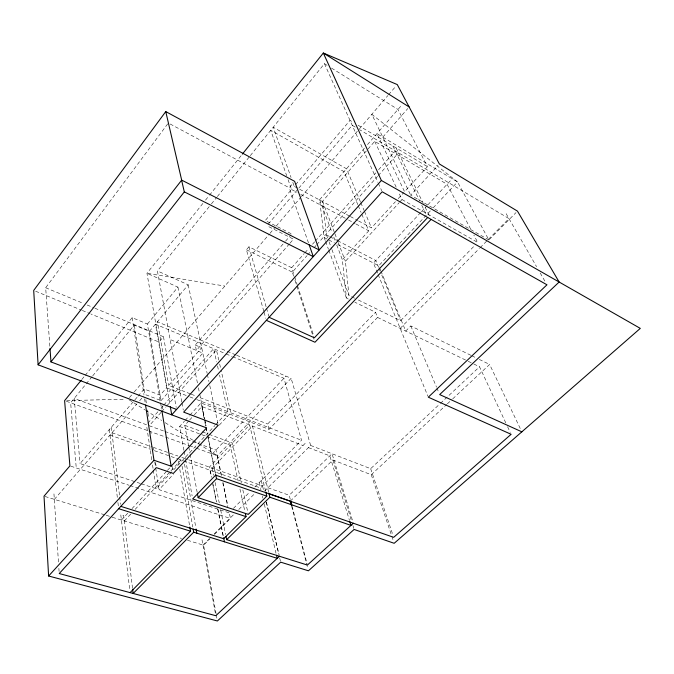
<?xml version="1.0" encoding="UTF-8"?>
<svg xmlns="http://www.w3.org/2000/svg" width="674" height="674" viewBox="0 0 674 674"><rect width="100%" height="100%" fill="white"/><g stroke="black" fill="none" stroke-linecap="round" stroke-linejoin="round"><path stroke-width="0.51" stroke-dasharray="3.37 2.53" d="M49.842 346.242L45.672 287.739L168.323 123.013M202.891 203.43L146.957 273.29L170.126 405.63M205.519 200.136L208.814 196.033M209.471 195.207L241.713 154.936M181.761 401.898L157.396 270.94L210.768 204.711M211.425 203.893L216.699 197.356M217.357 196.538L249.641 156.469M250.298 155.652L324.43 63.676L327.084 65.336M81.832 379.487L84.477 376.227M85.143 375.418L132.155 317.648L147.404 324.042L160.395 401.856M92.043 376.673L70.635 402.808L76.263 467.975M92.709 375.865L134.328 325.045L149.468 331.338L161.086 400.592L145.036 394.501L134.328 325.045M147.404 324.042L177.928 287.132L146.957 273.29L224.872 286.054M149.468 331.338L188.181 284.816L157.396 270.94M94.916 308.229L163.479 336.739L158.997 342.055L91.007 314.042M308.473 242.842L289.213 187.768L293.283 182.949M288.068 179.629L291.53 189.495L265.27 220.533L291.758 234.013M349.393 216.017L294.209 186.327L350 120.402L352.679 122.002M263.795 311.27L246.414 249.784L248.942 246.81L291.682 267.704L294.268 275.717M268.235 224.113L352.207 125.297L355.796 127.437M129.45 397.567L133.545 392.79M134.227 391.998L269.297 234.131M269.979 233.339L275.447 226.944M276.129 226.144L300.739 197.389M301.421 196.589L358.838 129.492M359.52 128.7L387.895 95.531M388.561 94.748L395.933 86.137M140.327 483.477L80.054 463.56L137.344 396.994M138.027 396.202L144.194 389.033L160.168 395.149L166.554 387.862L155.433 324.177L225.116 353.513M54.324 499.442L136.94 403.869M139.636 400.744L143.688 396.059M325.23 240.492L324.152 237.568L319.628 199.715L364.777 147.699M367.49 144.581L401.982 104.841M289.34 243.937L196.378 350.421L195.258 345.037L284.866 241.941M285.557 241.149L291.067 234.805M327.581 237.863L326.494 234.94L322.543 201.282L374.719 141.346L447.073 184.28L470.924 229.548M290.031 243.146L293.493 239.177L266.879 225.706M382.798 137.159L407.795 108.522M190.245 393.818L168.694 385.41L201.661 347.725L195.258 345.037M161.086 400.592L202.815 353.1L170.151 339.519M147.842 423.162L158.23 411.401M161.002 408.267L163.074 405.917M163.765 405.133L213.624 348.677L216.607 361.879M161.01 412.446L149.232 425.741L163.951 431.099M161.701 411.662L165.863 406.97M166.554 406.186L216.438 349.857L218.755 360.009M291.682 267.704L304.193 253.601M304.892 252.817L308.363 248.9M312.542 244.199L314.623 241.84M315.322 241.056L375.814 172.873M378.594 169.738L395.284 150.934M293.637 276.129L292.339 272.127L307.007 255.648M307.706 254.856L309.804 252.506M313.991 247.796L316.089 245.446M316.788 244.662L377.55 176.386M378.249 175.602L398.502 152.846M183.909 450.316L179.621 426.507L184.44 421.199M185.131 420.433L189.259 415.883M189.95 415.117L200.97 402.968L269.019 429.321L377.55 317.429L375.528 312.273L354.886 302.23M188.61 446.003L184.786 425.328L188.888 420.82M189.571 420.071L193.674 415.555M194.356 414.805L201.871 406.54L303.014 445.531M348.315 299.029L346.444 298.119L342.35 259.76L368.771 230.845L361.466 213.372M358.593 220.971L371.467 227.896L395.411 201.703M398.224 198.619L403.861 192.461M331.515 68.091L397.972 109.458L427.442 166.655L404.56 191.686L376.968 133.663L457.528 181.929L488.869 239.961L516.006 212.605M354.6 298.178L348.964 295.423L345.408 261.318L399.185 202.655M399.893 201.888L402.016 199.571L398.494 192.056M488.869 239.961L410.685 195.19L437.982 165.501M121.413 520.058L127.782 513.184M132.02 508.6L166.689 471.185M167.396 470.427L170.227 467.368M124.353 520.96L130.798 514.018M135.103 509.392L170.227 471.581M170.943 470.814L180.977 460.013L181.348 462.078M141.313 483.806L156.132 488.701L214.922 425.521M215.638 424.746L227.829 411.646L219.581 375.081M229.017 512.779L159.047 489.661L173.395 474.285M219.303 425.092L230.778 412.8L221.064 370.161M420.694 212.495L373.447 263.037L377.769 273.602M421.41 211.729L427.114 205.629M427.83 204.871L452.237 178.762M430.307 210.895L378.737 265.775L335.315 243.331M433.18 207.845L457.528 181.929L371.821 114.319L410.685 195.19M212.285 453.922L285.97 376.117M236.684 355.274L291.151 378.299L217.416 455.767L221.687 476.324M269.019 429.321L267.645 424.013L375.528 312.273M358.357 300.014L400.592 320.672L474.066 246.204M400.162 328.373L479.366 248.47M480.107 247.72L508.98 218.595L359.385 129.568M470.865 355.291L410.82 325.946L405.714 331.06L381.122 271.529M233.431 508.365L249.616 492.18M254.764 487.024L301.522 440.265L283.931 378.274L232.833 356.757M202.984 545.123L209.698 538.433M214.172 533.976L234.325 513.917M238.798 509.46L254.477 493.857M305.212 443.34L260.442 487.909L178.998 459.314M216.084 613.812L203.573 545.207L210.111 538.703M214.475 534.364L230.457 518.466L229.387 513.327M264.478 491.169L310.638 445.447L291.151 378.299M290.267 499.316L289.213 495.264L332.021 453.72L352.729 521.255M290.309 501.119L332.88 460.005L371.264 474.732L391.527 535.35M310.638 445.447L370.658 468.683L439.667 404.097M440.434 403.381L479.534 366.782L505.786 422.893M371.264 474.732L446.592 404.56M447.359 403.844L451.968 399.556M452.734 398.839L489.627 364.466L520.943 429.928M66.692 400.592L124.968 399.235M45.023 496.485L105.228 514.987M106.239 515.298L112.255 517.143M112.398 517.287L181.5 538.425M187.524 540.278L203.573 545.207M70.812 466.189L128.987 485.238M129.981 485.566L230.457 518.466M109.963 435.084L150.395 449.272M154.338 450.662L170.118 456.197M171.103 456.542L178.003 458.969M111.968 432.75L152.307 446.98M153.293 447.325L177.885 456.003M181.82 457.393L187.726 459.474M188.712 459.82L262.515 485.853M267.923 487.757L289.213 495.264M66.33 401.257L147.901 430.686M148.887 431.048L164.742 436.76M165.728 437.123L188.509 445.337M189.504 445.699L195.443 447.839M196.437 448.202L217.416 455.767L199.723 444.562M164.936 431.453L215.975 450.021L221.106 474.715M184.786 425.328L201.29 431.453M202.267 431.815L208.089 433.98M209.058 434.342L232.37 442.995L241.25 482.769M179.621 426.507L205.907 436.221M206.876 436.584L230.247 445.219L238.133 480.924M308.448 447.62L329.822 455.86L349.461 520.429M166.554 387.862L188.922 396.548M189.891 396.919L195.73 399.185M196.707 399.564L227.829 411.646M230.778 412.8L301.522 440.265M191.231 394.206L196.126 396.11M200.043 397.643L267.645 424.013M35.646 291.235L81.293 310.04M82.262 310.444L90.03 313.646M45.672 287.739L83.332 303.401M87.19 305.01L93.956 307.824M226.085 353.917L231.864 356.352M235.715 354.869L157.43 321.768L168.694 385.41M377.55 317.429L467.234 360.834M468.177 361.289L472.912 363.581M473.856 364.036L479.534 366.782M246.414 249.784L292.339 272.127M471.808 355.754L475.558 357.591M479.307 359.419L489.627 364.466M324.152 237.568L327.876 239.489M328.802 239.969L334.38 242.851M326.494 234.94L329.283 236.389M330.209 236.869L336.722 240.247M337.657 240.736L375.789 260.526L378.586 267.317M170.168 123.999L289.213 187.768M291.53 189.495L297.049 192.444M300.73 194.415L347.624 219.522M348.542 220.019L354.979 223.465M355.897 223.953L368.771 230.845M350.312 216.514L357.675 220.474M402.016 199.571L477.74 242.48L473.847 235.091M358.046 125.204L427.442 166.655M128.97 399.724L144.893 409.809M145.778 410.373L161.693 420.458M165.231 422.699L192.646 440.071M193.531 440.636L198.838 443.998M506.157 213.683L536.563 266.66M540.211 273.004L545.418 282.077M396.093 147.935L423.297 203.455M425.134 207.204L429.726 216.573M392.883 146.022L419.489 200.599M421.772 205.284L426.794 215.596M374.719 141.346L396.287 187.364M507.573 426.693L510.235 432.396M324.43 63.676L377.895 182.275M378.325 183.218L381.745 190.818M360.413 201.72L346.503 168.761L273.197 127.251L291.058 177.464M360.826 202.689L364.103 210.448M364.508 211.417L371.467 227.896M410.82 325.946L436.407 386.842M436.811 387.811L438.841 392.639M357.818 204.635L344.018 171.617L270.729 130.309L286.677 175.687M358.223 205.604L361.062 212.394M379.529 267.696L380.726 270.569M378.99 268.286L380.187 271.201M381.787 275.076L400.592 320.672M378.156 274.562L427.906 396.211M322.543 201.282L334.54 232.774M334.911 233.76L337.91 241.629M338.281 242.615L345.408 261.318M319.628 199.715L331.92 232.201M333.782 237.122L335.273 241.056M336.756 244.991L342.35 259.76M329.03 241.764L331.566 248.596M331.928 249.574L348.964 295.423M325.593 241.469L328.465 249.287M328.828 250.265L346.444 298.119M292.811 182.384L294.209 186.327M370.658 468.683L393.018 535.35M391.855 536.336L393.515 541.306M294.597 276.719L297.192 284.731M297.512 285.725L313.713 335.795M294.926 280.14L296.543 285.144M296.872 286.147L312.719 335.239M313.039 336.242L314.008 339.249M332.88 460.005L351.651 521.39M352.881 525.417L353.799 528.433M248.942 246.81L266.222 307.218M266.516 308.229L268.816 316.283M264.073 312.273L265.783 318.322M292.112 506.393L307.142 564.045M291.623 506.166L307.917 568.78M268.623 492.121L252.489 426.052L210.195 470.267L211.417 476.4M265.59 491.06L249.591 424.932L209.37 467.107L211.409 477.335M261.242 480.554L263.492 489.931M266.441 502.172L279.196 555.241M266.238 502.037L278.724 554.003M279.702 558.08L280.435 561.139M259.178 482.609L260.931 489.947M262.388 496.072L262.877 498.111M264.334 504.236L276.011 553.228M219.682 364.07L220.836 369.15M217.525 365.94L218.662 371.02M242.842 489.914L248.083 513.369M239.944 489.088L244.898 511.532M188.181 284.816L207.171 373.421M207.39 374.432L208.915 381.543M209.782 385.604L218.064 424.207M222.976 482.491L227.888 506.132M222.816 482.946L227.736 506.612M177.928 287.132L197.592 383.725M198.434 387.828L199.479 392.967M199.689 393.995L204.711 418.655M204.921 419.683L206.177 425.85M201.871 406.54L204.391 418.908M204.593 419.936L205.856 426.12M206.059 427.148L207.533 434.368M207.735 435.396L215.486 473.519M200.97 402.968L204.112 418.436M204.947 422.556L205.781 426.676M205.991 427.712L207.247 433.896M208.089 438.016L215.208 473.064M212.251 468.118L213.692 475.271M215.132 482.424L219.252 502.863M220.693 510.016L225.63 534.541M212.639 482.533L216.514 501.953M217.938 509.106L223.439 536.706M212.832 484.496L216.295 501.877M217.719 509.039L223.22 536.656M181.955 402.926L183.286 410.087M188.796 447.031L189.942 453.231M190.135 454.268L197.204 492.509M216.27 614.84L217.011 618.934M202.015 539.798L215.629 614.688M163.479 336.739L176.209 407.399M184.095 451.344L185.401 458.59M185.586 459.626L192.115 495.845M184.499 464.142L195.907 528.02M182.073 466.197L192.789 527.034M178.366 461.033L179.082 465.161M179.798 469.289L189.664 526.049M161.945 405.723L162.636 409.834M172.097 466.265L172.965 471.396M160.572 402.892L161.608 409.118M145.828 399.648L146.469 403.768M147.421 409.952L147.741 412.008M147.901 413.036L148.533 417.164M150.757 431.579L151.077 433.643M153.301 448.067L153.613 450.122M155.517 462.49L156.157 466.61M154.776 461.825L155.568 466.981M155.728 468.009L159.047 489.661M132.155 317.648L143.95 394.678M144.59 398.839L145.39 404.046M151.76 459.811L146.452 424.738L74.207 398.452L80.054 463.56M152.543 464.967L153.167 469.096M153.327 470.132L156.132 488.701M132.534 588.276L123.687 515.509L120.764 514.599L129.821 590.55M111.311 427.249L119.568 495.988M119.694 497.024L120.57 504.287M109.306 429.574L117.436 498.339M117.925 502.484L118.413 506.637M53.962 493.882L58.528 563.11M58.874 568.325L59.085 571.459"/><path stroke-width="1.01" d="M165.753 111.581L181.677 180.127L319.223 249.97L294.639 181.34L165.753 111.581L33.7 290.435L38.106 364.828L206.589 427.906L171.137 466.189L154.001 460.258L145.55 405.091M38.106 364.828L181.677 180.127M176.58 409.447L50.963 361.913L184.314 191.879L181.491 179.722M242.37 154.11L323.318 53.019L397.272 84.579L439.381 163.976L517.472 211.122L559.142 282.027L439.659 394.576L521.845 431.823M81.166 380.296L64.611 400.642L69.902 465.894L44.021 496.174L48.621 576.009L217.39 620.981L280.679 562.158L308.448 570.802L354.111 529.444L394.18 543.295L640.3 328.39L381.383 180.463L323.318 53.019L409.152 106.972M381.383 180.463L171.744 414.855L170.303 406.658M48.621 576.009L154.001 460.258M427.704 217.466L314.362 337.792L269.103 317.286M431.099 219.387L314.985 342.249L266.356 320.335M265.834 492.079L266.82 496.148L248.31 514.388L198.164 497.682L216.539 478.675L215.697 474.555M130.074 592.623L190.565 531.205L189.849 527.076M193.152 529.098L193.699 532.19L133.166 593.457L132.66 589.312M245.353 513.571L246.027 516.638L223.633 538.703L120.815 506.359M353.336 523.243L307.403 565.056L226.658 539.655L269.87 497.21L268.875 493.141M279.44 556.261L215.815 615.707L59.219 573.549L156.317 467.638L173.302 473.451L218.275 425.227L183.665 412.126L382.175 191.77L546.976 284.799L428.302 397.188L511.128 434.3L393.683 537.338L215.629 475.128L192.671 498.945L246.027 516.638M118.666 508.71L190.565 531.205M193.699 532.19L277.225 558.325L276.492 555.266M216.539 478.675L266.82 496.148M269.87 497.21L350.969 525.391L349.764 521.423M268.699 493.57L290.309 501.119L291.362 505.163M184.314 191.879L313.284 256.609L309.155 244.805M290.797 501.338L291.85 505.382M226.043 536.588L226.658 539.655M223.642 537.726L224.459 541.82M197.398 493.545L198.164 497.682M196.092 529.048L196.825 533.168M161.954 411.199L171.137 466.189M49.994 348.332L50.963 361.913"/></g></svg>
